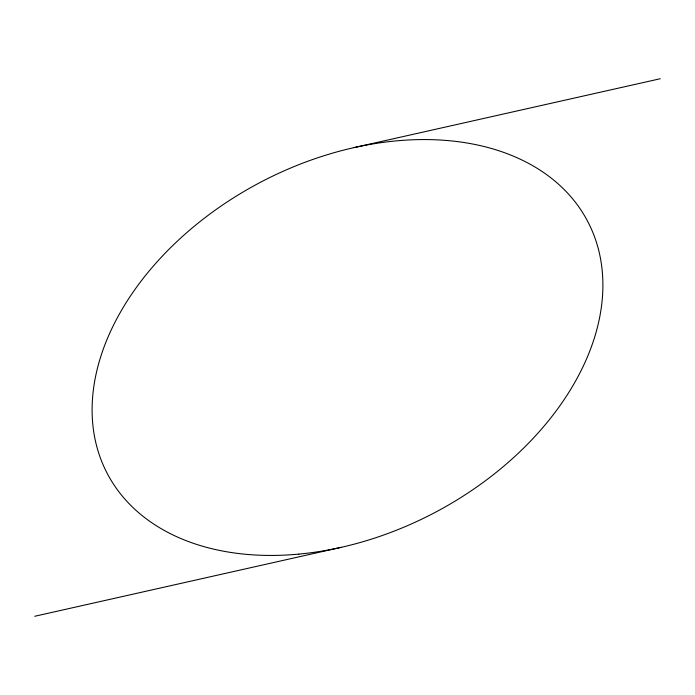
<?xml version="1.0" encoding="UTF-8"?>
<svg xmlns="http://www.w3.org/2000/svg" width="695" height="695" viewBox="0 0 695 695"><rect width="100%" height="100%" fill="white"/><g stroke="black" fill="none" stroke-linecap="round" stroke-linejoin="round"><path stroke-width="1.04" d="M353.877 147.653L660.25 78.735M34.75 616.265L341.123 547.347M298.876 554.106A271.276 186.738 -27.7 0 0 588.943 223.851A271.276 186.738 -27.7 0 0 154.681 264.543A271.276 186.738 -27.7 0 0 298.876 554.106"/></g></svg>
